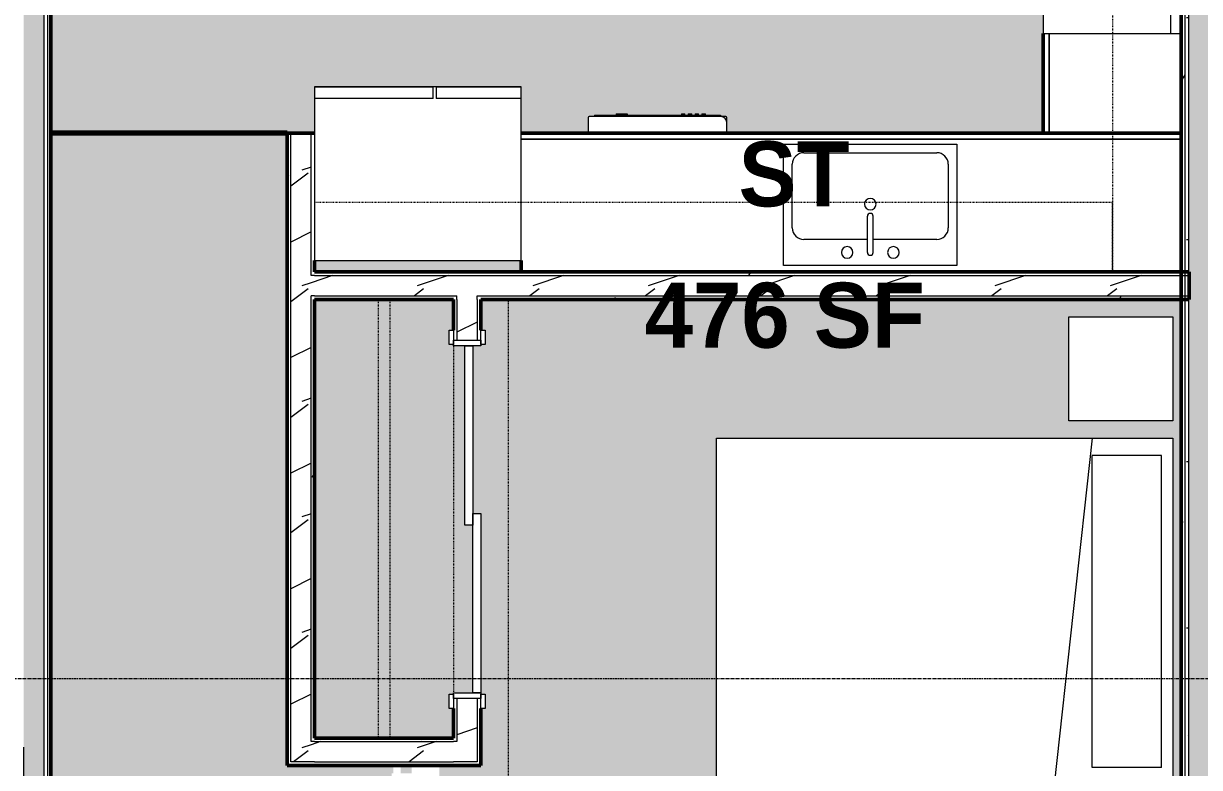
# Model space of a CAD drawing. Header units: inches. Extents: x -4292 to -464, y 9706 to 12474.
# Drawn here: x -3138.9 to -2935.4, y 11831.9 to 11960.6 of the extents above; entities that cross this region are included whole.
import ezdxf

# ---------------------------------------------------------------- set-up
doc = ezdxf.new("R2010")
doc.units = ezdxf.units.IN
doc.header["$MEASUREMENT"] = 0
doc.linetypes.add('Dash', pattern=[0.25, 0.125, -0.125])
doc.linetypes.add('Grid Line 1_2_', pattern=[0.875, 0.5, -0.125, 0.125, -0.125])
for name, color, linetype, lineweight in [('A-ANNO-DIMS', 211, 'Continuous', 9), ('A-ANNO-DIMS-120', 211, 'Continuous', 9), ('A-AREA-2', 130, 'Continuous', 70), ('A-AREA-IDEN', 2, 'Continuous', 9), ('A-AREA-PATT-4', 254, 'Continuous', 9), ('A-DOOR-1', 7, 'Continuous', 9), ('A-DOOR-2', 90, 'Continuous', 20), ('A-DOOR-FRAM-1', 90, 'Continuous', 20), ('A-WALL', 113, 'Continuous', 13), ('A-WALL-2', 250, 'Continuous', 50), ('A-WALL-3', 50, 'Continuous', 13), ('A-WALL-PATT-1', 7, 'Continuous', 9), ('A-WALL-PATT-2', 55, 'Continuous', 9), ('A-WALL-PATT-5', 111, 'Continuous', 9), ('I-FURN-2', 7, 'Continuous', 9), ('I-FURN-HDLN-1', 7, 'Dash', 9), ('I-WALL-1', 2, 'Continuous', 50), ('P-SANR-FIXT-1', 7, 'Continuous', 9), ('Q-CASE-1', 250, 'Continuous', 50), ('Q-CASE-2', 7, 'Continuous', 9), ('Q-CASE-HDLN-1', 7, 'Dash', 9), ('Q-SPCQ-1', 7, 'Continuous', 9), ('S-GRID-1', 1, 'Grid Line 1_2_', 9)]:
    doc.layers.add(name, color=color, linetype=linetype, lineweight=lineweight)
doc.styles.add('Century Gothic_B', font='GOTHICB.TTF', dxfattribs={"height": 11.25})
doc.dimstyles.new('OD__1__Tol__', dxfattribs={"dimscale": 12, "dimtxt": 11.746893, "dimasz": 1.25, "dimexe": 0.9375, "dimexo": 0.625, "dimgap": 0.15625, "dimtad": 1, "dimdec": 0, "dimzin": 3, "dimdsep": 46, "dimlunit": 4, "dimtxsty": 'Century Gothic_B', "dimblk1": 'OBLIQUE', "dimblk2": 'OBLIQUE', "dimsah": 1, "dimcen": 0.09, "dimdle": 0.9375, "dimazin": 0, "dimtfac": 1, "dimtdec": 4, "dimtix": 1, "dimtmove": 0, "dimatfit": 3, "dimfxl": 1, "dimtvp": 1, "dimtfill": 1, "dimfrac": 2, "dimtolj": 1, "dimtzin": 0, "dimarcsym": 2})
pattern_1 = [(0, (0, 0), (38.4, 9.6), [1.584, -27.216, 1.584, -27.216, -153.6]), (0, (0, 0), (38.4, 9.6), [-57.6, 1.584, -56.016, 1.584, -27.216, -67.2]), (0, (0, 0), (38.4, 9.6), [-144, 1.584, -17.616, 1.584, -46.416]), (120, (14.4, 4.8), (-27.513844, 28.4553755), [1.584, -27.216, 1.584, -27.216, -153.6]), (120, (14.4, 4.8), (-27.513844, 28.4553755), [-57.6, 1.584, -56.016, 1.584, -27.216, -67.2]), (120, (14.4, 4.8), (-27.513844, 28.4553755), [-144, 1.584, -17.616, 1.584, -46.416]), (240, (19.2, 24), (-10.886156, -38.0553755), [1.584, -27.216, 1.584, -27.216, -153.6]), (240, (19.2, 24), (-10.886156, -38.0553755), [-57.6, 1.584, -56.016, 1.584, -27.216, -67.2]), (240, (19.2, 24), (-10.886156, -38.0553755), [-144, 1.584, -17.616, 1.584, -46.416])]
pattern_2 = [(161.57, (0.6, 0.6), (-4.80033747, -0.00041462), [0, -34.152, 3.792, 0]), (18.43, (-0.6, 0.6), (-4.80033747, 0.00041462), [0, -34.152, 3.792, 0]), (108.43, (0.6, 0.6), (2.39913218, -12.00105099), [11.382, -26.562]), (71.57, (-0.6, 0.6), (2.39913218, 12.00105099), [11.382, -26.562])]
pattern_3 = [(216.87, (7.997, 19.992), (59.9755286, 39.9843071), [9.996, -89.964]), (206.565, (19.992, 13.994), (-19.991807, -19.992219), [22.352, -22.352]), (198.435, (19.992, 3.998), (-39.983821, -19.991955), [12.644, -50.576])]

# ---------------------------------------------------------------- blocks, each defined once
blk = doc.blocks.new('DIMBLOCK30-FLOOR PLAN - 1ST FLOOR')
at = {"layer": 'A-ANNO-DIMS-120'}
for p, q in [((-3736.8, 11777.18), (-3736.8, 12097.44)), ((-2525.91, 12086.19), (-3748.05, 12086.19)), ((-3736.8, 12086.19), (-2525.91, 12086.19)), ((-3739.91, 11777.18), (-3725.55, 11777.18)), ((-3736.8, 11777.18), (-3739.91, 11777.18))]:
    blk.add_line(p, q, dxfattribs=at)
at = {"layer": 'A-ANNO-DIMS-120', "lineweight": 50}
for p, q in [((-3736.8, 12086.19), (-3744.3, 12093.69)), ((-3736.8, 12086.19), (-3729.3, 12078.69)), ((-3736.8, 11777.18), (-3744.3, 11784.68)), ((-3736.8, 11777.18), (-3729.3, 11769.68))]:
    blk.add_line(p, q, dxfattribs=at)
at = {"layer": 'A-ANNO-DIMS-120', "color": 0, "insert": (-3753.09, 11906.32), "char_height": 11.25, "width": 60.8601, "attachment_point": 1, "rotation": 90, "line_spacing_factor": 0.984502, "style": 'Century Gothic_B', "bg_fill": 3, "box_fill_scale": 1.25, "bg_fill_color": 256, "bg_fill_true_color": 13158600, "bg_fill_transparency": 0}
blk.add_mtext('25\' - 9"', dxfattribs=at)
blk = doc.blocks.new('_Oblique')
at = {"color": 0, "linetype": 'ByBlock', "lineweight": -2}
blk.add_line((-0.5, -0.5), (0.5, 0.5), dxfattribs=at)

msp = doc.modelspace()

# ---------------------------------------------------------------- hatches: boundary and pattern name
at = {"layer": 'A-AREA-PATT-4'}
h = msp.add_hatch(color=256, dxfattribs=at)
h.paths.add_polyline_path([(-3131.12374, 11743.5894), (-3131.12374, 11779.5894), (-3129.37374, 11779.5894), (-3129.37374, 11743.5894), (-3130.10734, 11743.5894)], flags=0)
h.paths.add_polyline_path([(-3001.10804, 11721.9894), (-3001.10804, 11729.71562), (-3000.98108, 11730.68003), (-3000.60882, 11731.57873), (-3000.01666, 11732.35045), (-2999.24493, 11732.94262), (-2998.34624, 11733.31487), (-2997.30551, 11733.44184), (-2995.99349, 11733.44184), (-2996.3412, 11736.46562), (-2997.53296, 11737.46562), (-2998.09972, 11738.46562), (-2998.45751, 11739.97514), (-2998.55487, 11740.58609), (-2998.63182, 11741.46562), (-2998.40548, 11743.6522), (-2997.91957, 11745.46562), (-2997.19163, 11747.46562), (-2996.25902, 11749.46562), (-2994.87159, 11751.46562), (-2993.87159, 11752.46562), (-2993.00556, 11752.96562), (-2991.63182, 11753.46562), (-2990.63182, 11753.46562), (-2989.25808, 11752.96562), (-2988.39206, 11752.46562), (-2987.39206, 11751.46562), (-2986.00463, 11749.46562), (-2985.07201, 11747.46562), (-2984.34407, 11745.46562), (-2983.80613, 11743.45801), (-2983.63182, 11741.46562), (-2983.80613, 11739.97514), (-2983.89598, 11739.46562), (-2984.16393, 11738.46562), (-2984.73069, 11737.46562), (-2985.92244, 11736.46562), (-2986.27016, 11733.44184), (-2984.88182, 11733.44184), (-2983.91741, 11733.31487), (-2983.01871, 11732.94262), (-2982.24699, 11732.35045), (-2981.65482, 11731.57873), (-2981.28257, 11730.68003), (-2981.1556, 11729.71562), (-2981.1556, 11721.9894), (-2975.13182, 11721.9894), (-2975.13182, 11724.6144), (-2970.38182, 11724.59159), (-2970.38182, 11721.9894), (-2938.52374, 11721.9894), (-2938.52374, 11747.3644), (-2970.38182, 11747.3644), (-2970.38182, 11744.6144), (-2975.13182, 11744.6144), (-2975.13182, 11752.1144), (-2938.52374, 11752.1144), (-2938.52374, 11788.1144), (-3022.97514, 11788.1144), (-3022.97514, 11788.9894), (-2986.97514, 11788.9894), (-2986.97514, 11791.9894), (-3022.97514, 11791.9894), (-3022.97514, 11792.8644), (-2938.52374, 11792.8644), (-2938.52374, 11912.8644), (-3059.73624, 11912.8644), (-3059.73624, 11907.5519), (-3058.98624, 11907.5519), (-3058.98624, 11905.0519), (-3059.73624, 11905.0519), (-3059.73624, 11904.8019), (-3061.11124, 11904.8019), (-3061.11124, 11875.8019), (-3059.73624, 11875.8019), (-3059.6935, 11844.5519), (-3058.98624, 11844.5519), (-3058.98624, 11842.0519), (-3059.73624, 11842.0519), (-3059.73624, 11832.20981), (-3093.23624, 11832.20981), (-3093.23624, 11941.6144), (-3088.48624, 11941.6144), (-3088.48624, 11949.6144), (-3052.73624, 11949.6144), (-3052.73624, 11941.6144), (-3041.15259, 11941.6144), (-3041.15259, 11944.29255), (-3040.91262, 11944.4894), (-3040.05964, 11944.4894), (-3040.05964, 11944.7394), (-3036.29501, 11944.7394), (-3036.29501, 11944.9894), (-3034.39358, 11944.9894), (-3034.39358, 11944.7394), (-3025.00255, 11944.7394), (-3025.00255, 11944.9894), (-3024.412, 11944.9894), (-3024.412, 11944.7394), (-3023.82145, 11944.7394), (-3023.82145, 11944.9894), (-3023.2309, 11944.9894), (-3023.2309, 11944.7394), (-3022.64035, 11944.7394), (-3022.64035, 11944.9894), (-3022.0498, 11944.9894), (-3022.0498, 11944.7394), (-3021.45925, 11944.7394), (-3021.45925, 11944.9894), (-3020.8687, 11944.9894), (-3020.8687, 11944.7394), (-3018.24552, 11944.7394), (-3018.22444, 11944.4894), (-3017.29619, 11944.46734), (-3017.21025, 11944.43174), (-3017.15259, 11944.29255), (-3017.15259, 11941.6144), (-2962.39733, 11941.6144), (-2962.39733, 12043.3769), (-2969.89874, 12043.3769), (-2969.89874, 12048.7519), (-2965.14874, 12048.7519), (-2965.14874, 12048.1269), (-2938.52374, 12048.1269), (-2938.52374, 12080.0644), (-2965.14874, 12080.0644), (-2965.14874, 12078.7519), (-2969.89874, 12078.7519), (-2969.89874, 12080.0644), (-3096.97155, 12080.0644), (-3096.97155, 12047.7894), (-3071.57233, 12047.7894), (-3071.57233, 11987.7894), (-3101.57233, 11987.7894), (-3101.57233, 12047.7894), (-3103.01911, 12047.7894), (-3103.01911, 12052.5394), (-3101.72155, 12052.5394), (-3101.72155, 12080.0644), (-3134.12374, 12080.0644), (-3134.12374, 12052.5394), (-3133.01911, 12052.5394), (-3133.01911, 12047.7894), (-3134.12374, 12047.7894), (-3134.12374, 11743.5894), (-3131.12374, 11743.5894), (-3131.12374, 11741.6519), (-3130.49874, 11741.6519), (-3130.49874, 11740.5894), (-3095.74874, 11740.5894), (-3095.74874, 11741.6519), (-3095.12374, 11741.6519), (-3095.12374, 11743.5894), (-3071.67374, 11743.5894), (-3071.67374, 11751.8644), (-3073.62166, 11751.8644), (-3073.64296, 11750.8644), (-3074.87166, 11750.8644), (-3074.87166, 11751.8644), (-3075.14483, 11751.8644), (-3075.12166, 11753.3644), (-3074.87166, 11753.3644), (-3074.87166, 11754.96861), (-3075.12166, 11754.96861), (-3075.12166, 11757.3068), (-3075.29874, 11757.3068), (-3075.29874, 11758.8068), (-3075.12166, 11758.8068), (-3075.12166, 11787.13042), (-3075.29874, 11787.13042), (-3075.29874, 11787.24662), (-3075.37166, 11787.29992), (-3075.37166, 11787.62162), (-3075.62166, 11787.62162), (-3075.62166, 11787.23334), (-3075.87166, 11787.28351), (-3075.87166, 11790.22571), (-3075.62166, 11790.17095), (-3075.62166, 11787.97518), (-3075.37166, 11788.02333), (-3075.37166, 11788.35018), (-3075.29874, 11788.35018), (-3075.29874, 11788.63042), (-3075.12166, 11788.63042), (-3075.12166, 11790.96861), (-3074.87166, 11790.96861), (-3074.87166, 11829.3644), (-3075.14483, 11829.3644), (-3075.14483, 11830.8644), (-3074.87166, 11830.8644), (-3074.85037, 11831.8644), (-3073.62166, 11831.8644), (-3073.62166, 11830.8644), (-3071.67374, 11830.8644), (-3071.67374, 11831.8644), (-3066.92374, 11831.8644), (-3066.92374, 11828.8644), (-3071.67374, 11828.8644), (-3071.67374, 11829.3644), (-3073.62166, 11829.3644), (-3073.62166, 11790.96861), (-3073.37166, 11790.96861), (-3073.37166, 11754.96861), (-3073.62166, 11754.96861), (-3073.62166, 11753.3644), (-3071.67374, 11753.3644), (-3071.67374, 11792.8644), (-3056.97514, 11792.8644), (-3056.97514, 11788.1144), (-3066.92374, 11788.1144), (-3066.92374, 11745.9894), (-3009.13182, 11745.9894), (-3009.13182, 11721.9894), (-3002.12522, 11721.9894)], flags=0)
h.paths.add_polyline_path([(-2957.94662, 11807.93256), (-2957.94662, 11825.93256), (-2939.94662, 11825.93256), (-2939.94662, 11807.93256)], flags=0)
h.paths.add_polyline_path([(-3008.74142, 11828.8644), (-3018.94662, 11828.8644), (-3018.94662, 11888.8644), (-2939.94662, 11888.8644), (-2939.94662, 11828.8644), (-2957.94662, 11828.8644)], flags=0)
h.paths.add_polyline_path([(-3065.23624, 11836.95981), (-3064.48624, 11836.95981), (-3064.48624, 11842.0519), (-3065.23624, 11842.0519), (-3065.23624, 11844.5519), (-3064.48624, 11844.5519), (-3064.48624, 11844.8019), (-3061.11124, 11844.8019), (-3061.11124, 11873.8019), (-3062.48624, 11873.8019), (-3062.48624, 11904.8019), (-3064.48624, 11904.8019), (-3064.48624, 11905.0519), (-3065.23624, 11905.0519), (-3065.23624, 11907.5519), (-3064.48624, 11907.5519), (-3064.48624, 11912.8644), (-3088.48624, 11912.8644), (-3088.48624, 11836.95981), (-3074.9337, 11836.95981)], flags=0)
h.paths.add_polyline_path([(-2939.94662, 11891.8644), (-2957.94662, 11891.8644), (-2957.94662, 11909.8644), (-2939.94662, 11909.8644)], flags=0)
h.paths.add_polyline_path([(-3064.7001, 11917.6144), (-3052.73624, 11917.6144), (-3052.73624, 11919.6144), (-3088.48624, 11919.6144), (-3088.48624, 11917.6144), (-3071.51047, 11917.6144)], flags=0)
h.paths.add_polyline_path([(-3117.57233, 11969.29966), (-3133.69733, 11969.29966), (-3133.69733, 12041.29966), (-3117.57233, 12041.29966), (-3117.57233, 12023.29966), (-3121.57233, 12023.29966), (-3121.57233, 11987.29966), (-3117.57233, 11987.29966), (-3117.57233, 11969.73716)], flags=0)
h.paths.add_polyline_path([(-3020.92838, 11985.15673), (-3055.92838, 11985.15673), (-3055.92838, 11991.15673), (-3056.92838, 11991.15673), (-3056.92838, 12063.15673), (-3055.92838, 12063.15673), (-3055.92838, 12069.15673), (-3020.92838, 12069.15673), (-3020.92838, 12000.66077)], flags=0)
h.paths.add_polyline_path([(-2965.98624, 12051.7519), (-2965.98624, 12076.7519), (-2939.98624, 12076.7519), (-2939.98624, 12051.7519), (-2965.77374, 12051.7519)], flags=0)
h.paths.add_polyline_path([(-3130.06935, 12053.9394), (-3130.75633, 12053.9394), (-3130.75633, 12054.4394), (-3131.76911, 12054.4394), (-3131.76911, 12079.6894), (-3103.76911, 12079.6894), (-3103.76911, 12054.4394), (-3113.27763, 12054.4394), (-3113.3026, 12053.9394), (-3113.76059, 12053.9394), (-3113.76059, 12054.4394), (-3130.03189, 12054.4394), (-3130.03189, 12053.9394)], flags=0)
at = {"layer": 'A-WALL-PATT-5'}
h = msp.add_hatch(dxfattribs=at)
h.set_pattern_fill('FP_38', color=256, style=0, pattern_type=2)
h.set_pattern_definition(pattern_2)
h.paths.add_polyline_path([(-3138.87374, 11738.8394), (-3135.37374, 11738.8394), (-3135.37374, 12080.6894), (-3138.87374, 12080.6894), (-3138.87374, 11740.58609)], flags=0)
h = msp.add_hatch(dxfattribs=at)
h.set_pattern_fill('FP_3', color=256, style=0, pattern_type=2)
h.set_pattern_definition(pattern_1)
h.paths.add_polyline_path([(-3135.37374, 11742.3394), (-3134.74874, 11742.3394), (-3134.74874, 12080.6894), (-3135.37374, 12080.6894), (-3135.37374, 11782.10421)], flags=0)
h = msp.add_hatch(dxfattribs=at)
h.set_pattern_fill('FP_3', color=256, style=0, pattern_type=2)
h.set_pattern_definition(pattern_1)
h.paths.add_polyline_path([(-3134.74874, 11742.9644), (-3134.12374, 11742.9644), (-3134.12374, 12080.6894), (-3134.74874, 12080.6894), (-3134.74874, 11782.10421)], flags=0)
h = msp.add_hatch(dxfattribs=at)
h.set_pattern_fill('FP_3', color=256, style=0, pattern_type=2)
h.set_pattern_definition(pattern_1)
h.paths.add_polyline_path([(-2937.89874, 11721.9894), (-2937.89874, 11913.4894), (-2938.52374, 11913.4894), (-2938.52374, 11721.9894)], flags=0)
h.paths.add_polyline_path([(-2938.39733, 11916.9894), (-2937.89874, 11916.9894), (-2937.89874, 12080.6894), (-2938.52374, 12080.6894), (-2938.52374, 11916.9894)], flags=0)
h = msp.add_hatch(dxfattribs=at)
h.set_pattern_fill('FP_3', color=256, style=0, pattern_type=2)
h.set_pattern_definition(pattern_1)
h.paths.add_polyline_path([(-2937.89874, 11721.3644), (-2937.27374, 11721.36739), (-2937.27374, 11913.4894), (-2937.89874, 11913.4894), (-2937.89874, 11721.9894)], flags=0)
h.paths.add_polyline_path([(-2937.89874, 11916.9894), (-2937.27374, 11916.9894), (-2937.27374, 12080.6894), (-2937.89874, 12080.6894), (-2937.89874, 11920.51832)], flags=0)
h = msp.add_hatch(dxfattribs=at)
h.set_pattern_fill('FP_38', color=256, style=0, pattern_type=2)
h.set_pattern_definition(pattern_2)
h.paths.add_polyline_path([(-2933.77374, 11720.7394), (-2933.77374, 12080.6894), (-2937.27374, 12080.6894), (-2937.27374, 11720.7394)], flags=0)

# ---------------------------------------------------------------- linework, layer by layer
at = {"layer": 'A-WALL'}
for p, q in [((-3135.37374, 12080.6894), (-3135.37374, 11742.3394)), ((-3134.74874, 12080.6894), (-3134.74874, 11742.9644)), ((-2937.89874, 12080.6894), (-2937.89874, 11721.3644)), ((-2937.27374, 12080.6894), (-2937.27374, 11720.7394)), ((-3138.87374, 11835.4019), (-3138.87374, 11738.8394))]:
    msp.add_line(p, q, dxfattribs=at)
at = {"layer": 'I-WALL-1'}
for p, q in [((-3134.12374, 11743.5894), (-3134.12374, 12080.6894)), ((-2938.52374, 12080.6894), (-2938.52374, 11721.9894))]:
    msp.add_line(p, q, dxfattribs=at)

# ---------------------------------------------------------------- next in the draw order: dimensions: what is measured, and where the dimension line sits
at = {"layer": 'A-ANNO-DIMS'}
dim = msp.add_linear_dim(base=(-3736.79949, 12086.1894), p1=(-3747.40609, 11777.1769), p2=(-2518.41124, 12086.1894), angle=90, dimstyle='OD__1__Tol__', override={"dimpost": '<>', "dimfxl": 1267.247833}, dxfattribs=at)
dim.commit()
dim.dimension.update_dxf_attribs({"geometry": 'DIMBLOCK30-FLOOR PLAN - 1ST FLOOR', "text_midpoint": (-3744.58246, 11931.68315)})

# ---------------------------------------------------------------- next in the draw order: hatches: boundary and pattern name
at = {"layer": 'A-WALL-PATT-1'}
h = msp.add_hatch(dxfattribs=at)
h.set_pattern_fill('FP_3', color=256, style=0, pattern_type=2)
h.set_pattern_definition(pattern_1)
h.paths.add_polyline_path([(-3093.23624, 11832.20981), (-3092.61124, 11832.20981), (-3092.61124, 11941.6144), (-3093.23624, 11941.6144), (-3093.23624, 11832.83481)], flags=0)
h = msp.add_hatch(dxfattribs=at)
h.set_pattern_fill('FP_3', color=256, style=0, pattern_type=2)
h.set_pattern_definition(pattern_1)
h.paths.add_polyline_path([(-3089.11124, 11836.33481), (-3088.48624, 11836.33481), (-3088.48624, 11913.4894), (-3089.11124, 11913.4894), (-3089.11124, 11840.20706)], flags=0)
h.paths.add_polyline_path([(-3088.48624, 11916.9894), (-3088.48624, 11941.6144), (-3089.11124, 11941.6144), (-3089.11124, 11916.9894)], flags=0)
h = msp.add_hatch(dxfattribs=at)
h.set_pattern_fill('FP_3', color=256, style=0, pattern_type=2)
h.set_pattern_definition(pattern_1)
h.paths.add_polyline_path([(-3008.74142, 11916.9894), (-2938.52374, 11916.9894), (-2938.52374, 11917.6144), (-3088.48624, 11917.6144), (-3088.48624, 11916.9894), (-3016.51901, 11916.9894)], flags=0)
h = msp.add_hatch(dxfattribs=at)
h.set_pattern_fill('FP_3', color=256, style=0, pattern_type=2)
h.set_pattern_definition(pattern_1)
h.paths.add_polyline_path([(-3059.73624, 11912.8644), (-2938.52374, 11912.8644), (-2938.52374, 11913.4894), (-3060.36124, 11913.4894), (-3060.36124, 11912.8644)], flags=0)
h.paths.add_polyline_path([(-3063.87033, 11912.8644), (-3063.86124, 11912.8644), (-3063.87033, 11913.4894), (-3088.48624, 11913.4894), (-3088.48624, 11912.8644), (-3064.48624, 11912.8644)], flags=0)
h = msp.add_hatch(dxfattribs=at)
h.set_pattern_fill('FP_3', color=256, style=0, pattern_type=2)
h.set_pattern_definition(pattern_1)
h.paths.add_polyline_path([(-3088.48624, 11836.33481), (-3064.48624, 11836.33481), (-3064.48624, 11836.95981), (-3088.48624, 11836.95981)], flags=0)
at = {"layer": 'A-WALL-PATT-2'}
h = msp.add_hatch(dxfattribs=at)
h.set_pattern_fill('FP_7', color=256, style=0, pattern_type=2)
h.set_pattern_definition(pattern_3)
h.paths.add_polyline_path([(-3089.13982, 11832.83481), (-3089.11124, 11832.83481), (-3089.11124, 11941.6144), (-3092.61124, 11941.6144), (-3092.61124, 11832.83481), (-3091.43478, 11832.83481)], flags=0)
h = msp.add_hatch(dxfattribs=at)
h.set_pattern_fill('FP_7', color=256, style=0, pattern_type=2)
h.set_pattern_definition(pattern_3)
h.paths.add_polyline_path([(-3036.30588, 11913.4894), (-2937.27374, 11913.4894), (-2937.27374, 11916.9894), (-3089.11124, 11916.9894), (-3089.11124, 11913.4894), (-3041.15258, 11913.4894)], flags=0)
h = msp.add_hatch(dxfattribs=at)
h.set_pattern_fill('FP_7', color=256, style=0, pattern_type=2)
h.set_pattern_definition(pattern_3)
h.paths.add_polyline_path([(-3063.86124, 11832.83481), (-3060.36124, 11832.83481), (-3060.36124, 11843.8019), (-3063.86124, 11843.8019), (-3063.86124, 11836.33481)], flags=0)
h.paths.add_polyline_path([(-3060.36124, 11905.8019), (-3060.36124, 11913.4894), (-3063.86124, 11913.4894), (-3063.86124, 11905.8019), (-3061.11124, 11905.8019)], flags=0)
h = msp.add_hatch(dxfattribs=at)
h.set_pattern_fill('FP_7', color=256, style=0, pattern_type=2)
h.set_pattern_definition(pattern_3)
h.paths.add_polyline_path([(-3063.86124, 11832.83481), (-3063.87033, 11836.33481), (-3089.11124, 11836.33481), (-3089.11124, 11832.83481), (-3063.87033, 11832.83481)], flags=0)

# ---------------------------------------------------------------- next in the draw order: linework, layer by layer
at = {"layer": 'A-AREA-2'}
msp.add_line((-3093.23624, 11941.6144), (-3134.12374, 11941.6144), dxfattribs=at)
at = {"layer": 'A-DOOR-1'}
for p, q in [((-3065.23624, 11907.5519), (-3064.48624, 11907.5519)), ((-3065.23624, 11905.0519), (-3065.23624, 11907.5519)), ((-3064.48624, 11907.5519), (-3064.48624, 11905.0519)), ((-3059.73624, 11907.5519), (-3058.98624, 11907.5519)), ((-3059.73624, 11905.0519), (-3059.73624, 11907.5519)), ((-3058.98624, 11907.5519), (-3058.98624, 11905.0519)), ((-3064.48624, 11905.0519), (-3065.23624, 11905.0519)), ((-3058.98624, 11905.0519), (-3059.73624, 11905.0519)), ((-3065.23624, 11844.5519), (-3064.48624, 11844.5519)), ((-3065.23624, 11842.0519), (-3065.23624, 11844.5519)), ((-3064.48624, 11844.5519), (-3064.48624, 11842.0519)), ((-3059.73624, 11844.5519), (-3058.98624, 11844.5519)), ((-3059.73624, 11842.0519), (-3059.73624, 11844.5519)), ((-3058.98624, 11844.5519), (-3058.98624, 11842.0519)), ((-3064.48624, 11842.0519), (-3065.23624, 11842.0519)), ((-3058.98624, 11842.0519), (-3059.73624, 11842.0519))]:
    msp.add_line(p, q, dxfattribs=at)
at = {"layer": 'A-DOOR-2'}
for p, q in [((-3062.48624, 11904.8019), (-3061.11124, 11904.8019)), ((-3062.48624, 11873.8019), (-3062.48624, 11904.8019)), ((-3061.11124, 11904.8019), (-3061.11124, 11873.8019)), ((-3061.11124, 11875.8019), (-3059.73624, 11875.8019)), ((-3061.11124, 11844.8019), (-3061.11124, 11875.8019)), ((-3059.73624, 11875.8019), (-3059.73624, 11844.8019)), ((-3061.11124, 11873.8019), (-3062.48624, 11873.8019)), ((-3059.73624, 11844.8019), (-3061.11124, 11844.8019))]:
    msp.add_line(p, q, dxfattribs=at)
at = {"layer": 'A-DOOR-FRAM-1'}
for p, q in [((-3064.48624, 11905.8019), (-3059.73624, 11905.8019)), ((-3064.48624, 11904.8019), (-3064.48624, 11905.8019)), ((-3059.73624, 11904.8019), (-3064.48624, 11904.8019)), ((-3059.73624, 11905.8019), (-3059.73624, 11904.8019)), ((-3064.48624, 11844.8019), (-3059.73624, 11844.8019)), ((-3064.48624, 11843.8019), (-3064.48624, 11844.8019)), ((-3059.73624, 11844.8019), (-3059.73624, 11843.8019)), ((-3059.73624, 11843.8019), (-3064.48624, 11843.8019))]:
    msp.add_line(p, q, dxfattribs=at)
at = {"layer": 'A-WALL-2'}
for p, q in [((-3093.23624, 11941.6144), (-3093.23624, 11832.20981)), ((-3088.48624, 11941.6144), (-3093.23624, 11941.6144)), ((-3088.48624, 11917.6144), (-3088.48624, 11919.6144)), ((-2937.14733, 11917.6144), (-3088.48624, 11917.6144)), ((-2937.14733, 11912.8644), (-2937.14733, 11917.6144)), ((-3088.48624, 11912.8644), (-3064.48624, 11912.8644)), ((-3088.48624, 11836.95981), (-3088.48624, 11912.8644)), ((-3064.48624, 11912.8644), (-3064.48624, 11907.5519)), ((-3059.73624, 11907.5519), (-3059.73624, 11912.8644)), ((-3059.73624, 11912.8644), (-2937.14733, 11912.8644)), ((-3064.48624, 11842.0519), (-3064.48624, 11836.95981)), ((-3059.73624, 11832.20981), (-3059.73624, 11842.0519)), ((-3064.48624, 11836.95981), (-3088.48624, 11836.95981)), ((-3093.23624, 11832.20981), (-3092.61124, 11832.20981)), ((-3092.61124, 11832.20981), (-3088.48624, 11832.20981)), ((-3088.48624, 11832.20981), (-3064.48624, 11832.20981)), ((-3064.48624, 11832.20981), (-3060.36124, 11832.20981)), ((-3060.36124, 11832.20981), (-3059.73624, 11832.20981))]:
    msp.add_line(p, q, dxfattribs=at)
at = {"layer": 'A-WALL-3'}
for p, q in [((-3092.61124, 11832.83481), (-3092.61124, 11941.6144)), ((-3089.11124, 11916.9894), (-3089.11124, 11941.6144)), ((-3088.48624, 11916.9894), (-3089.11124, 11916.9894)), ((-3088.48624, 11916.9894), (-2937.14733, 11916.9894)), ((-3088.48624, 11913.4894), (-3089.11124, 11913.4894)), ((-3089.11124, 11836.33481), (-3089.11124, 11913.4894)), ((-3088.48624, 11913.4894), (-3063.86124, 11913.4894)), ((-3063.86124, 11912.8644), (-3063.86124, 11913.4894)), ((-3063.86124, 11912.8644), (-3063.86124, 11905.8019)), ((-3060.36124, 11912.8644), (-3060.36124, 11913.4894)), ((-3060.36124, 11913.4894), (-2937.14733, 11913.4894)), ((-3060.36124, 11912.8644), (-3060.36124, 11905.8019)), ((-3063.86124, 11843.8019), (-3063.86124, 11836.33481)), ((-3060.36124, 11843.8019), (-3060.36124, 11832.83481)), ((-3088.48624, 11836.33481), (-3089.11124, 11836.33481)), ((-3088.48624, 11836.33481), (-3064.48624, 11836.33481)), ((-3063.86124, 11836.33481), (-3064.48624, 11836.33481)), ((-3089.11124, 11832.83481), (-3092.61124, 11832.83481)), ((-3088.48624, 11832.83481), (-3089.11124, 11832.83481)), ((-3088.48624, 11832.83481), (-3064.48624, 11832.83481)), ((-3063.86124, 11832.83481), (-3064.48624, 11832.83481)), ((-3060.36124, 11832.83481), (-3063.86124, 11832.83481))]:
    msp.add_line(p, q, dxfattribs=at)
at = {"layer": 'I-FURN-2'}
for p, q in [((-2957.94662, 11909.8644), (-2939.94662, 11909.8644)), ((-2957.94662, 11891.8644), (-2957.94662, 11909.8644)), ((-2939.94662, 11909.8644), (-2939.94662, 11891.8644)), ((-2939.94662, 11891.8644), (-2957.94662, 11891.8644)), ((-3018.94662, 11888.8644), (-2939.94662, 11888.8644)), ((-3018.94662, 11828.8644), (-3018.94662, 11888.8644)), ((-2953.94662, 11888.8644), (-2960.52624, 11828.8644)), ((-2939.94662, 11888.8644), (-2939.94662, 11828.8644)), ((-2941.94662, 11885.8644), (-2953.94662, 11885.8644)), ((-2953.94662, 11831.8644), (-2953.94662, 11885.8644)), ((-2941.94662, 11831.8644), (-2941.94662, 11885.8644)), ((-2941.94662, 11831.8644), (-2953.94662, 11831.8644))]:
    msp.add_line(p, q, dxfattribs=at)
at = {"layer": 'I-FURN-HDLN-1'}
msp.add_line((-3054.94662, 11792.8644), (-3054.94662, 11912.8644), dxfattribs=at)
at = {"layer": 'P-SANR-FIXT-1'}
for p, q in [((-3007.32534, 11939.7394), (-2977.32534, 11939.7394)), ((-3007.32534, 11918.7394), (-3007.32534, 11939.7394)), ((-2977.32534, 11939.7394), (-2977.32534, 11918.7394)), ((-3003.82534, 11938.2394), (-2980.82534, 11938.2394)), ((-3005.82534, 11925.2394), (-3005.82534, 11936.2394)), ((-2978.82534, 11936.2394), (-2978.82534, 11925.2394)), ((-2992.82534, 11920.9894), (-2992.82534, 11927.2394)), ((-2991.82534, 11920.9894), (-2991.82534, 11927.2394)), ((-2992.82534, 11923.2394), (-3003.82534, 11923.2394)), ((-2980.82534, 11923.2394), (-2991.82534, 11923.2394)), ((-2977.32534, 11918.7394), (-3007.32534, 11918.7394))]:
    msp.add_line(p, q, dxfattribs=at)
for centre, radius, start, end in [((-3003.82534, 11936.2394), 2, 90, 180), ((-2980.82534, 11936.2394), 2, 0, 90), ((-2992.32534, 11929.33173), 1, 0, 180), ((-2992.32534, 11929.33173), 1, 180, 0), ((-2992.32534, 11927.2394), 0.5, 0, 180), ((-3003.82534, 11925.2394), 2, 180, 270), ((-2980.82534, 11925.2394), 2, 270, 0), ((-2996.32534, 11920.9894), 1, 360, 180), ((-2996.32534, 11920.9894), 1, 180, 0), ((-2992.32534, 11920.9894), 0.5, 180, 0), ((-2988.32534, 11920.9894), 1, 0, 180), ((-2988.32534, 11920.9894), 1, 180, 0)]:
    msp.add_arc(centre, radius, start, end, dxfattribs=at)
at = {"layer": 'Q-CASE-1'}
for p, q in [((-2962.39733, 11941.6144), (-2962.39733, 11958.84706)), ((-3052.73624, 11941.6144), (-2938.52374, 11941.6144)), ((-2938.52374, 11941.6144), (-2962.39733, 11941.6144)), ((-3052.73624, 11917.6144), (-3052.73624, 11919.6144))]:
    msp.add_line(p, q, dxfattribs=at)
at = {"layer": 'Q-CASE-2'}
for p, q in [((-2962.39733, 11941.6144), (-2962.39733, 11958.84706)), ((-2961.39733, 11958.84706), (-2961.39733, 11941.6144)), ((-2961.39733, 11941.6144), (-2961.39733, 11958.84706)), ((-3052.73624, 11941.6144), (-2938.52374, 11941.6144)), ((-2938.52374, 11940.6144), (-3052.73624, 11940.6144)), ((-3052.73624, 11940.6144), (-2938.52374, 11940.6144)), ((-2961.39733, 11941.6144), (-2962.39733, 11941.6144)), ((-2938.52374, 11941.6144), (-2961.39733, 11941.6144)), ((-3052.73624, 11917.6144), (-3052.73624, 11919.6144))]:
    msp.add_line(p, q, dxfattribs=at)
at = {"layer": 'Q-CASE-HDLN-1'}
for p, q in [((-2950.39733, 12043.3769), (-2950.39733, 11917.6144)), ((-2938.39733, 11917.6144), (-2938.39733, 12043.3769)), ((-3088.48624, 11929.6144), (-3088.48624, 11917.6144)), ((-2950.39733, 11929.6144), (-3088.48624, 11929.6144)), ((-2950.39733, 11917.6144), (-2950.39733, 11929.6144)), ((-3088.48624, 11917.6144), (-2950.39733, 11917.6144)), ((-2950.39733, 11917.6144), (-2938.39733, 11917.6144)), ((-3088.48624, 11836.95981), (-3088.48624, 11912.8644)), ((-3088.48624, 11912.8644), (-3064.48624, 11912.8644)), ((-3077.48624, 11912.8644), (-3077.48624, 11836.95981)), ((-3075.48624, 11912.8644), (-3075.48624, 11836.95981)), ((-3064.48624, 11912.8644), (-3064.48624, 11907.5519)), ((-3064.48624, 11904.8019), (-3064.48624, 11844.8019)), ((-3064.48624, 11842.0519), (-3064.48624, 11836.95981)), ((-3064.48624, 11836.95981), (-3088.48624, 11836.95981))]:
    msp.add_line(p, q, dxfattribs=at)
at = {"layer": 'Q-SPCQ-1'}
for p, q in [((-2962.39733, 11982.84706), (-2962.39733, 11958.84706)), ((-2940.39733, 11982.84706), (-2940.39733, 11958.84706)), ((-2962.39733, 11958.84706), (-2938.52374, 11958.84706)), ((-3052.73624, 11949.6144), (-3088.48624, 11949.6144)), ((-3088.48624, 11949.6144), (-3088.48624, 11919.6144)), ((-3088.48624, 11949.6144), (-3067.98624, 11949.6144)), ((-3088.48624, 11949.6144), (-3088.48624, 11947.6144)), ((-3067.98624, 11947.6144), (-3067.98624, 11949.6144)), ((-3067.48624, 11949.6144), (-3052.73624, 11949.6144)), ((-3067.48624, 11949.6144), (-3067.48624, 11947.6144)), ((-3052.73624, 11919.6144), (-3052.73624, 11949.6144)), ((-3052.73624, 11947.6144), (-3052.73624, 11949.6144)), ((-3067.98624, 11947.6144), (-3088.48624, 11947.6144)), ((-3052.73624, 11947.6144), (-3067.48624, 11947.6144)), ((-3040.05964, 11944.7394), (-3018.24552, 11944.7394)), ((-3040.05964, 11944.7394), (-3040.05964, 11944.4894)), ((-3036.32855, 11944.9894), (-3036.32855, 11944.7394)), ((-3036.29501, 11944.9894), (-3035.3443, 11944.9894)), ((-3035.3443, 11944.9894), (-3034.39358, 11944.9894)), ((-3034.36004, 11944.7394), (-3034.36004, 11944.9894)), ((-3025.00255, 11944.9894), (-3024.412, 11944.9894)), ((-3025.00255, 11944.9894), (-3025.00255, 11944.7394)), ((-3024.412, 11944.7394), (-3024.412, 11944.9894)), ((-3023.82145, 11944.9894), (-3023.2309, 11944.9894)), ((-3023.82145, 11944.9894), (-3023.82145, 11944.7394)), ((-3023.2309, 11944.7394), (-3023.2309, 11944.9894)), ((-3022.64035, 11944.9894), (-3022.0498, 11944.9894)), ((-3022.64035, 11944.9894), (-3022.64035, 11944.7394)), ((-3022.0498, 11944.7394), (-3022.0498, 11944.9894)), ((-3021.45925, 11944.9894), (-3020.8687, 11944.9894)), ((-3021.45925, 11944.9894), (-3021.45925, 11944.7394)), ((-3020.8687, 11944.7394), (-3020.8687, 11944.9894)), ((-3018.24552, 11944.7394), (-3018.24552, 11944.48922)), ((-3041.15259, 11944.29255), (-3041.15259, 11941.6144)), ((-3018.22444, 11944.4894), (-3040.95574, 11944.4894)), ((-3017.34944, 11944.4894), (-3018.22444, 11944.4894)), ((-3017.15259, 11943.41755), (-3017.15259, 11944.29255)), ((-3017.15259, 11941.6144), (-3017.15259, 11943.41755)), ((-3088.48624, 11919.6144), (-3052.73624, 11919.6144))]:
    msp.add_line(p, q, dxfattribs=at)
for centre, radius, start, end in [((-3040.95574, 11944.29255), 0.19685, 90, 180), ((-3040.95574, 11944.29255), 0.19685, 90, 180), ((-3018.22444, 11943.41755), 1.07185, 0, 90), ((-3017.34944, 11944.29255), 0.19685, 0, 90)]:
    msp.add_arc(centre, radius, start, end, dxfattribs=at)
at = {"layer": 'S-GRID-1'}
msp.add_line((-464.45104, 11847.1894), (-4232.19143, 11847.1894), dxfattribs=at)

# ---------------------------------------------------------------- next in the draw order: texts
at = {"layer": 'A-AREA-IDEN', "char_height": 11.25, "attachment_point": 1, "style": 'Century Gothic_B'}
for s, insert, width in [('ST', (-3015.12703, 11940.20305), 18.18), ('476 SF', (-3031.379, 11915.74544), 57.57)]:
    msp.add_mtext(s, dxfattribs=dict(at, insert=insert, width=width))

doc.saveas('drawing.dxf')
